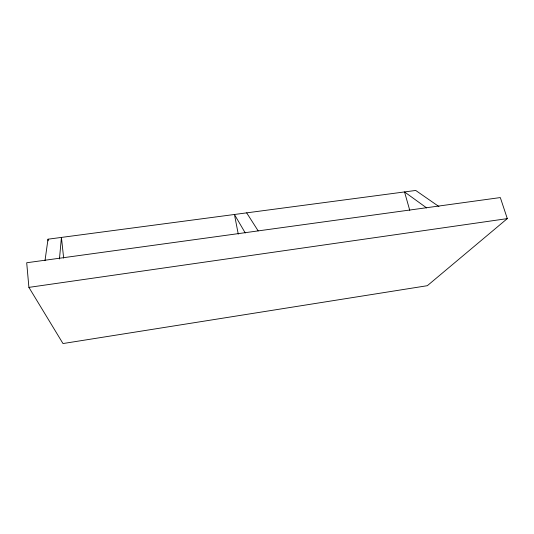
<?xml version="1.0" encoding="UTF-8"?>
<svg xmlns="http://www.w3.org/2000/svg" width="534" height="534" viewBox="0 0 534 534"><rect width="100%" height="100%" fill="white"/><g stroke="black" fill="none" stroke-linecap="round" stroke-linejoin="round"><path stroke-width="0.8" d="M59.448 258.997L61.43 237.416L63.659 258.129M45.003 260.639L48 239.199L415.712 190.451L438.948 206.565M507.3 218.613L427.327 285.697L62.992 343.549L28.903 287.379L26.7 262.755L500.318 197.567L507.3 218.613L28.903 287.379M426.679 207.94L404.532 191.933L409.765 210.343M246.661 212.859L258.149 230.855M245.26 232.964L234.433 214.481L238.277 234.132M48 239.199L48.16 240.841"/></g></svg>
